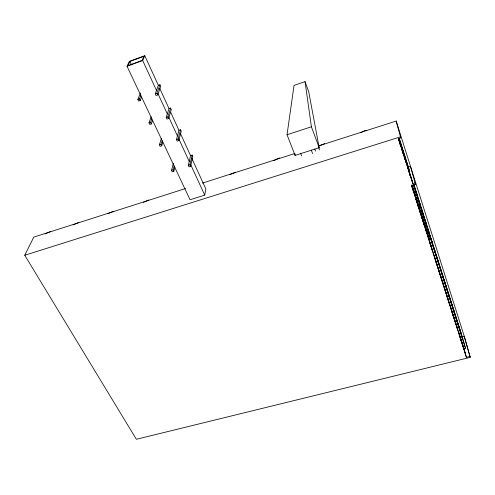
<?xml version="1.0" encoding="UTF-8"?>
<svg xmlns="http://www.w3.org/2000/svg" width="495" height="495" viewBox="0 0 495 495"><rect width="100%" height="100%" fill="white"/><g stroke="black" fill="none" stroke-linecap="round" stroke-linejoin="round"><path stroke-width="0.74" d="M113.367 211.328L108.028 213.636M295.082 155.411L287.032 134.751L294.042 85.418L305.044 81.663L308.694 91.649L319.188 147.708L295.082 155.411L295.15 153.871M78.841 222.391L73.112 224.928M50.837 231.363L45.163 233.875M158.357 85.332L159.959 84.763L160.702 86.377L157.67 94.892L156.03 95.473L155.269 93.827L158.357 85.332L144.787 55.718L129.325 61.386L127.017 66.243L190.068 199.757L204.726 195.123L205.84 188.954L191.881 158.493M190.624 166.301L192.796 156.599L192.122 155.114L190.569 155.628L188.341 165.318L189.041 166.815L190.624 166.301L189.931 164.798L192.122 155.114M173.368 163.356L171.524 170.317L172.235 171.808L173.801 171.295L174.803 167.434M173.801 171.295L173.095 169.804L174.104 165.955M178.763 140.605L181.238 131.311L180.539 129.783L178.967 130.315L176.443 139.59L177.161 141.143L178.763 140.605L178.045 139.046L180.539 129.783M161.401 138.34L159.396 144.806L160.133 146.347L161.723 145.815L162.843 142.108M168.578 118.522L171.313 109.599L170.596 108.028L169.005 108.578L166.215 117.482L166.951 119.078L168.578 118.522L167.836 116.925L170.596 108.028M161.723 145.815L160.986 144.274L162.119 140.58M151.173 116.672L148.983 122.89L149.731 124.474L151.34 123.917L152.571 120.359M151.34 123.917L150.585 122.333L151.829 118.781M157.67 94.892L156.909 93.246L159.959 84.763M140.431 92.998L137.833 99.433L138.606 101.067L140.233 100.491L141.582 97.088M140.233 100.491L139.46 98.858L140.815 95.467M127.017 66.243L142.69 60.52L144.787 55.718M129.894 61.442L127.902 65.662L142.09 60.477L143.921 56.306L129.894 61.442L131.534 64.938M318.842 145.827L396.179 121.058L464.31 336.47L470.25 357.341L136.373 439.282L24.75 255.259L33.796 237.111L185.526 188.521M360.564 132.784L364.574 130.723L366.405 130.272M273.617 160.745L278.035 158.45L279.749 158.029M229.909 174.617L235.49 172.21M143.42 202.306L148.828 199.968M319.888 145.561L324.72 143.624M137.833 99.433L139.46 98.858M155.269 93.827L156.909 93.246M148.983 122.89L150.585 122.333M166.215 117.482L167.836 116.925M159.396 144.806L160.986 144.274M176.443 139.59L178.045 139.046M171.524 170.317L173.095 169.804M188.341 165.318L189.931 164.798M287.032 134.751L311.404 126.788L305.044 81.663M202.467 183.094L294.537 153.611M24.75 255.259L400.406 136.849L400.733 137.882L398.481 138.594L412.781 183.509L414.977 182.847L415.429 184.27L411.469 185.458L466.401 357.291L469.953 356.412L470.25 357.341M398.562 139.274L399.112 139.101L400.375 145.184L400.684 145.091M399.898 142.715L400.436 142.541M401.024 146.996L401.569 146.829L402.862 152.992L403.171 152.899M402.868 150.189L402.33 150.356L403.283 153.976M403.475 154.7L404.019 154.533L406.308 163.171M404.464 156.216L404.557 157.8M404.867 156.482L404.335 156.643L398.537 138.643M405.492 161.036L406.036 160.869L406.488 162.57M406.853 162.719L406.321 162.88L405.213 159.415M408.666 170.268L409.198 170.107L408.363 166.976L410.473 166.332L415.429 184.27M407.496 167.316L408.035 167.149L410.38 175.966M408.01 169.018L408.493 168.869M409.86 174.754L410.398 174.593L410.862 176.331L410.386 176.474L408.66 171.053M422.662 219.248L423.021 219.161M423.033 220.621L423.386 220.535L423.015 219.143M429.004 239.314L429.351 239.215L428.973 237.81L428.627 237.909L430.724 245.681M413.882 184.548L462.25 336.699L464.205 336.21L469.953 356.412M463.982 348.598L465.486 348.226L462.25 336.699M142.69 60.52L156.488 90.461M157.874 93.462L167.322 113.961M168.677 116.907L177.439 135.921M178.788 138.835L189.226 161.481M190.878 165.07L204.726 195.123M159.737 88.345L169.005 108.578M170.682 112.235L178.967 130.315M180.31 133.242L190.569 155.628M300.527 153.128L301.628 155.931M311.262 150.059L312.617 153.586M314.783 149.051L315.6 151.185M318.718 147.795L319.529 149.935M311.404 126.788L319.188 147.708M428.973 237.81L412.18 185.192L413.727 192.518M412.081 185.099L429.351 239.215M411.722 185.21L464.31 349.847M411.506 185.13L413.078 190.055M415.305 197.016L424.005 224.254M429.914 242.68L431.671 248.181M435.55 260.327L447.4 297.402M452.783 314.245L456.508 325.889M459.979 336.761L465.356 353.591M399.329 138.55L408.363 166.976M399.106 138.359L409.198 170.107M413.647 184.202L415.862 191.41M418.925 201.05L416.307 192.561L417.823 198.099M425.224 220.85L422.643 212.497L424.209 218.159M428.144 230.045L425.589 221.754L427.173 227.477M431.058 239.19L428.515 230.961L432.29 243.633L430.675 237.804M433.997 248.447L431.479 240.279L433.1 246.114M436.912 257.598L434.406 249.492L438.174 262.115L436.516 256.181M439.69 266.341L437.209 258.291L440.965 270.889L439.294 264.905M442.456 275.034L439.987 267.046L443.743 279.619L442.054 273.587M445.661 284.891L448.093 292.762M450.735 301.078L448.328 293.263L452.059 305.762L450.32 299.593M453.364 309.356L450.976 301.597L454.701 314.071L452.95 307.853M456.031 317.734L453.655 310.031L457.374 322.48M456.297 318.335L458.655 325.982M461.173 333.902L458.828 326.304L460.604 332.628M398.846 138.544L412.118 181.003L409.705 173.429M413.486 184.524L413.925 185.891L413.566 184.567M417.768 197.969L420.107 205.32L418.572 199.733M424.153 218.054L426.43 225.206L424.852 219.495M427.123 227.384L429.369 234.444L427.773 228.671M433.057 246.046L435.247 252.926L433.614 247.042M446.304 287.626L442.808 275.907L446.552 288.461M445.147 283.449L444.85 282.379L449.404 297.421L447.678 291.289M455.61 316.218L460.01 330.753L458.228 324.454M460.61 332.609L462.534 338.704L460.752 332.349M413.368 184.418L465.486 348.226M398.537 138.334L405.646 160.683M406.748 164.222L408.239 168.925M398.265 138.557L400.375 145.184M401.284 148.024L402.862 152.992M404.217 157.237L404.891 159.359M456.539 319.145L456.848 320.259M456.965 320.661L458.061 324.59M463.871 348.27L466.401 357.291M462.107 342.732L463.58 348.028M460.319 337.144L461.786 342.416M445.908 285.714L446.205 286.791M446.317 287.18L447.369 290.986M458.525 331.52L460.901 340.077M443.05 276.73L443.347 277.794M443.452 278.184L444.498 281.952M456.805 326.131L457.232 327.678M455.066 320.698L457.411 329.175M453.222 314.931L454.651 320.092M451.366 309.109L453.68 317.493M450.054 304.994L452.35 313.341M434.653 250.322L434.938 251.355M435.043 251.732L436.046 255.383M447.369 296.592L449.646 304.871M446.014 292.353L448.278 300.595M444.095 286.339L445.469 291.357M442.159 280.275L443.52 285.262M428.763 231.79L429.041 232.799M429.14 233.17L430.118 236.74M440.204 274.156L441.552 279.112M438.23 267.987L439.572 272.906M436.243 261.756L437.568 266.638M421.715 209.577L423.219 215.115L419.432 202.381L422.971 214.273M434.239 255.476L436.386 263.396M421.666 209.465L421.932 210.443M432.314 249.461L432.704 250.891M419.68 203.216L419.939 204.188M420.038 204.54L420.967 207.98M430.378 243.398L432.488 251.206M427.006 231.648L428.726 239.438M415.509 190.111L417.025 195.636L413.579 184.19M425.019 225.429L426.721 233.164M413.82 184.981L414.717 188.329M420.886 212.479L422.544 220.089M423.039 220.634L424.698 226.834M396.179 121.058L400.733 137.882M418.739 205.753L420.366 213.289M412.094 180.941L412.781 183.509M416.573 198.959L418.176 206.427M414.389 192.11L415.961 199.504"/></g></svg>
